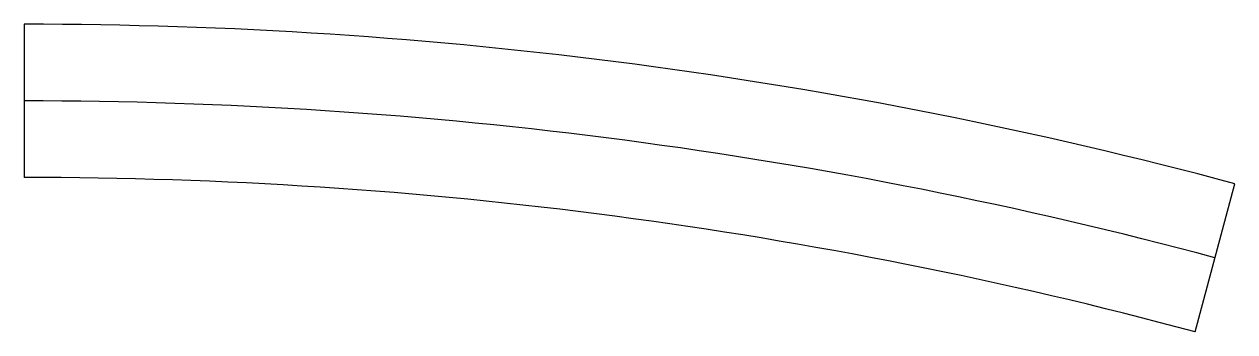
# Model space of a CAD drawing. Header units: millimetres. Extents: x 0 to 166, y 0 to 42.
import ezdxf

# ---------------------------------------------------------------- set-up
doc = ezdxf.new("R2010")
doc.units = ezdxf.units.MM
doc.header["$LTSCALE"] = 6
doc.header["$MEASUREMENT"] = 0
doc.layers.add('Oblouky', color=96, linetype='CONTINUOUS')

msp = doc.modelspace()

# ---------------------------------------------------------------- linework, layer by layer
at = {"layer": 'Oblouky'}
for p, q in [((-0.2, 42.34), (-0.2, 21.34)), ((160.4, 0.2), (165.84, 20.48))]:
    msp.add_line(p, q, dxfattribs=at)
for radius in [641.5, 631, 620.5]:
    msp.add_arc((-0.2, -599.16), radius, 75, 90, dxfattribs=at)

doc.saveas('drawing.dxf')
